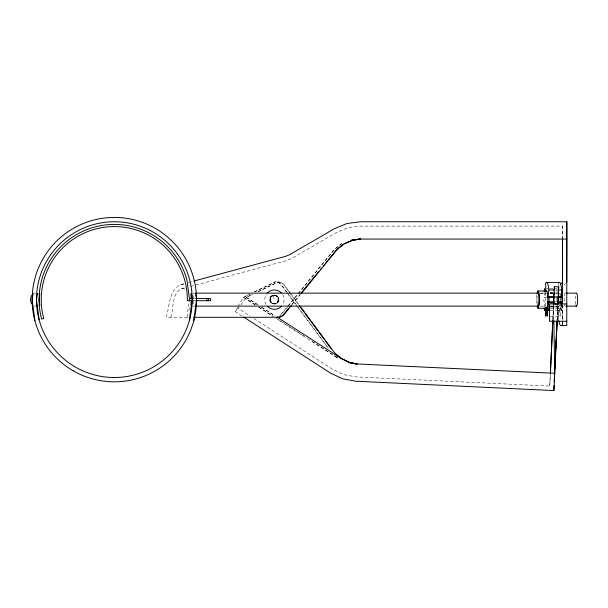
<?xml version="1.0" encoding="UTF-8"?>
<svg xmlns="http://www.w3.org/2000/svg" width="608" height="608" viewBox="0 0 608 608"><rect width="100%" height="100%" fill="white"/><g stroke="black" fill="none" stroke-linecap="round" stroke-linejoin="round"><path stroke-width="0.46" stroke-dasharray="3.04 2.28" d="M562.446 239.066L562.499 226.085L360.263 226.085L347.996 227.711L336.566 232.461L291.772 258.423L286.581 260.581L194.4 285.372M253.924 318.562L332.812 369.421L344.014 374.71L356.182 376.907L549.754 386.042L550.263 373.912M193.564 300.717L193.549 301.31A6.49 1.072 -90 0 1 193.048 305.254M545.748 292.524L545.133 298.726L545.794 306.949M553.06 316.396L553.576 303.932M553.174 313.964L553.523 306.561M552.862 319.61L553.531 304.859L553.842 319.892M557.369 314.959L557.513 311.714M557.164 320.241L557.848 305.087M550.422 373.076L549.754 386.042M557.141 320.044L557.893 304.137M553.569 305.596L553.599 305.034M557.293 316.601L557.323 316.038M552.87 320.158L553.014 317.368M557.126 319.914L557.247 317.566M557.756 306.759L557.536 311.197M559.276 308.286L558.57 316.168L558.448 306.318L550.225 306.318M558.273 284.248L558.25 285.904M536.864 294.508L536.91 305.117M557.057 289.416L557.072 292.045M187.059 317.292L189.073 301.446M189.02 315.491L189.248 313.682M189.711 310.072L190.053 307.359M270.598 298.513L271.031 301.796M544.259 307.169L545.232 302.814M557.49 305.193C556.358 307.99 557.384 315.202 558.448 306.318M550.096 316.19L560.15 316.19L560.272 306.318L548.386 306.402M170.802 317.292C174.207 307.808 170.985 289.416 185.273 287.827M242.045 316.023L235.668 311.912L237.485 307.238M237.903 306.485L243.367 297.289L250.017 294.021M235.554 311.41L237.903 307.899M240.89 305.125L246.179 297.418L252.829 294.15M280.797 314.762L287.348 306.751M287.941 306.022L297.464 294.363M298.064 293.634L334.377 249.204L341.521 243.702L343.178 243.01M287.721 306.751L281.17 314.762A8.649 8.618 -90 0 1 279.391 316.137M288.314 306.022L297.844 294.363M298.437 293.634L334.757 249.204L341.894 243.702M291.772 304.562L300.109 294.363M292.144 304.562L300.481 294.363M239.529 306.85L237.986 308.286L249.934 315.993M564.064 284.878L565.41 283.602M556.86 297.472L556.86 301.796M254.174 291.977L275.363 281.785A8.634 8.611 -87.3 0 1 281.329 284.605L288.048 293.672M255.322 304.996L243.367 297.289L250.42 294.036M254.577 292L275.363 281.785M257.822 291.703L278.175 281.922A8.634 8.611 -87.3 0 1 284.141 284.734L290.297 293.048M257.336 304.616L246.179 297.418L253.232 294.173M258.225 291.718L278.175 281.922M183.829 283.738C168.849 286.839 169.799 305.991 166.273 317.292L190.821 317.292M188.412 282.507L192.987 281.276M190.745 286.36L193.481 285.623M550.065 310.688L561.442 310.65L561.739 308.18L561.237 305.186M181.085 284.476L183.958 284.422M181.617 288.815L184.026 288.701L185.448 289.75M193.086 306.098L194.818 306.075M554.374 296.468L557.118 296.453L555.21 296.446M546.41 288.534L549.153 288.534M550.073 288.534L557.384 288.534M555.317 289.955L557.148 289.955M550.369 292.319L552.193 292.319M32.992 293.147L35.583 293.147M540.497 293.147L546.189 293.147M549.982 293.147L554.724 293.147M555.666 293.147L558.516 293.147L555.765 293.178M539.995 293.178L546.486 293.178M550.202 293.178L554.838 293.178M274.398 295.298A4.332 4.317 -90 0 1 278.145 301.804A4.332 4.317 -90 0 1 270.659 301.804A4.332 4.317 -90 0 1 274.398 295.298L274.778 295.306M546.805 297.472C542.442 294.842 542.442 304.426 546.805 301.796M554.352 297.472L557.293 297.472M191.467 298.551L195.457 298.551M193.048 300.709L195.457 300.717M554.352 301.796L557.977 301.796M33.858 306.12L35.583 306.12M540.497 306.12L546.265 306.09M549.974 306.09L565.159 306.12M550.073 306.949L560.128 306.949M550.134 308.286L559.451 308.286L560.15 316.19M550.225 292.889L554.792 292.927M555.712 292.927L558.448 292.95M193.086 293.162L194.818 293.185M274.064 295.093A4.332 4.317 -87.3 0 1 277.491 301.758A4.332 4.317 -87.3 0 1 270.02 301.408A4.332 4.317 -87.3 0 1 274.064 295.093L274.542 295.116M273.653 303.742L274.14 303.764M246.582 297.441L257.739 304.631M261.729 307.2L275.272 315.932M261.318 307.184L274.869 315.917M243.77 297.304L255.725 305.011M258.909 307.07L273.25 316.32M278.829 319.914L304.334 336.353M312.299 341.491L338.595 358.446M258.506 307.048L272.848 316.297M276.04 318.349L338.192 358.424L334.757 355.513M290.86 293.808L298.703 304.388M288.777 291.521L283.738 284.719A8.634 8.611 -87.3 0 0 277.772 281.899M289.332 292.273L298.855 305.117M288.602 294.432L297.563 306.516M298.125 307.276L329.49 349.592M286.52 292.144L280.919 284.582A8.634 8.611 -87.3 0 0 274.953 281.77M287.082 292.896L296.043 304.988M296.605 305.74L327.963 348.057M561.344 310.665L560.272 306.318M273.281 295.458L274.398 299.63M544.335 292.433L545.216 296.506M564.566 304.22L564.741 305.246A6.49 0.836 90 0 0 565.379 305.908M562.499 226.085L562.552 238.23M193.564 298.551L193.549 297.95A6.49 1.072 -90 0 0 193.048 294.014M562.552 304.889L562.552 319.93M562.446 304.851L562.446 320.332M562.978 319.793A25.939 3.344 -90 0 1 561.853 306.348M558.691 319.793A25.939 3.344 -90 0 1 557.566 306.348M561.29 305.254A6.49 0.836 -90 0 1 560.447 305.246M560.059 301.31A6.49 0.836 -90 0 1 560.059 297.958M564.353 301.31A6.49 0.836 90 0 1 565.379 293.36M575.768 304.22A6.49 1.072 -90 0 1 575.996 294.014M537.396 304.882A6.49 1.072 90 0 1 537.358 294.591M559.474 293.178A6.49 1.072 -90 0 1 560.196 295.549M560.424 298.619A6.49 1.072 -90 0 1 560.432 300.314M560.036 304.676A6.49 1.072 -90 0 1 558.98 305.695M282.804 294.781A9.698 9.698 0 0 1 282.804 304.486M266 304.486A9.698 9.698 0 0 1 267.543 292.775M272.24 303.377A4.324 4.324 0 0 0 278.73 299.63A4.324 4.324 0 0 0 272.24 295.883A4.324 4.324 0 0 0 272.24 303.377M277.841 302.7A4.34 4.324 -90 0 0 275.903 295.442A4.34 4.324 -90 0 0 270.613 300.755A4.34 4.324 -90 0 0 277.841 302.7M277.734 301.766A4.332 4.317 -87.3 0 0 274.307 295.1A4.332 4.317 -87.3 0 0 270.264 301.416A4.332 4.317 -87.3 0 0 277.734 301.766M277.978 301.781A4.332 4.317 -87.3 0 0 274.542 295.116A4.332 4.317 -87.3 0 0 270.499 301.431A4.332 4.317 -87.3 0 0 277.978 301.781"/><path stroke-width="0.91" d="M562.552 239.066L562.552 282.325L560.492 284.24M566.755 282.325L566.823 221.76L360.263 221.76L346.879 223.531L334.408 228.714L289.621 254.676L285.464 256.401L193.906 281.033M544.19 308.195L544.578 310.688L545.292 307.906M243.633 317.049L330.478 373.061L342.699 378.83L355.976 381.231L553.873 390.564L554.055 385.502M191.467 298.551L191.482 297.95A6.49 1.072 -90 0 1 191.756 295.047M208.536 298.551L208.536 300.717M566.823 221.76L566.77 325.576L560.796 325.576A25.939 3.344 -90 0 1 558.828 320.621M537.115 306.318L537.875 308.302L546.79 308.241L547.724 304.752L547.876 296.088A8.717 1.436 90 0 0 545.976 291.673M552.847 320.682L552.55 327.203M556.571 331.687L556.518 332.804M557.08 320.88L557.027 321.997M553.683 303.164L553.766 301.158M555.932 345.245L555.841 347.366M551.122 357.527L551.22 355.178M551.73 344.371L551.532 348.81M554.192 292.357L554.078 294.789M555.438 355.718L555.469 354.928M550.422 373.076L552.816 320.538M554.276 290.358L554.466 286.664M554.207 381.915L554.686 371.549M556.35 336.566L556.495 333.321M556.86 325.759L557.004 322.521M557.886 304.152L558.022 300.914M558.395 293.352L558.532 290.107M557.118 321.184L554.747 373.282L553.858 320.826M551.099 357.975L551.023 359.609M551.243 354.73L551.486 349.775M551.752 343.93L551.996 338.975M553.789 300.709L553.918 298.102M557.103 320.978L554.534 373.274M557.84 304.137L558.699 286.862L554.352 286.664L553.523 303.932L557.893 304.137M555.309 358.69L554.808 368.965M555.818 347.89L555.765 349.007M550.369 373.076L550.977 360.582M552.041 338.002L552.36 330.965M553.934 297.76L554.032 295.762M556.784 327.4L556.814 326.838M558.311 294.994L558.342 294.432M558.509 290.069L558.676 286.862M556.274 338.208L556.305 337.645M552.383 330.516L552.505 328.168M558.266 295.959L558.045 300.39M556.229 339.173L556.008 343.604M556.616 330.714L556.738 328.366M555.712 349.972L555.499 354.411M545.748 307.868L545.771 316.168L546.47 308.286L546.045 307.77M561.055 304.395L560.751 301.796M553.873 390.564L554.77 373.282L356.493 363.926L349.182 362.406L339.408 357.527M39.862 293.679L39.079 299.63L39.862 305.581M189.552 319.785A77.87 77.87 0 0 0 94.179 224.413A77.87 77.87 0 0 0 59.272 354.7A77.87 77.87 0 0 0 189.552 319.785L192.204 299.63L191.155 293.368A6.399 0.828 82.5 0 0 191.155 297.95M193.732 320.91L196.528 299.63L195.487 293.368M560.751 297.472L561.708 291.612L561.579 288.739A17.305 2.858 90 0 0 558.478 283.176M537.122 292.858L537.442 291.673A8.717 1.436 -90 0 1 539.342 296.088L539.19 304.752L538.118 308.286M31.373 295.48L30.4 299.63L31.373 303.78M288.792 308.203L283.434 314.762A8.649 8.618 -90 0 1 279.574 317.004M301.294 292.912L318.562 271.784M320.348 269.602L321.541 268.143M323.327 265.954L324.512 264.503M325.706 263.044L327.492 260.855M328.685 259.403L337.014 249.204L343.444 244.256M291.551 305.292L283.814 314.762A8.649 8.618 -90 0 1 277.719 317.292L193.519 317.292M301.074 293.634L337.394 249.204L344.538 243.702L352.853 240.244L359.814 239.066L566.892 239.066M37.316 306.12L37.506 305.9A6.399 0.828 82.5 0 0 37.628 305.254M549.062 301.796L549.062 297.472M344.158 243.702L352.473 240.244L359.928 239.066M351.941 240.046L360.605 239.066M351.652 240.046L360.719 239.066M546.858 282.424L559.664 282.424M545.748 291.399L545.68 283.176A17.305 2.858 90 0 1 548.781 288.739L548.918 289.955L554.405 289.955M558.06 289.955L561.716 289.955M538.179 290.966L546.714 290.966M195.358 293.147L538.604 293.147M566.101 293.147L576.528 293.147M554.291 296.446L547.892 296.446L548.918 289.955M557.954 296.446L560.698 296.446M547.945 297.472L554.352 297.472M558.007 297.472L561.86 297.472L562.218 299.63L561.86 301.796L558.007 301.796M192.136 298.551L189.369 298.551L189.369 300.709M195.799 298.551L210.626 298.551L210.649 299.63L210.626 300.717L195.799 300.709M192.136 300.709L187.348 300.709L187.348 299.63A73.051 73.051 0 0 0 104.758 227.202A73.051 73.051 0 0 0 43.73 318.539L41.64 319.101A75.217 75.217 0 0 1 94.825 226.974A75.217 75.217 0 0 1 186.952 280.166L189.384 298.551M547.945 301.796L554.352 301.796M566.77 303.939L549.45 303.939L549.465 321.244L566.77 321.244M195.358 306.12L538.604 306.12M566.101 306.12L576.528 306.12M554.298 302.784L547.907 302.754C549.404 304.517 549.168 316.829 547.466 306.402M557.954 302.807L560.698 302.814M350.786 362.968L357.094 363.956M348.422 362.566L357.018 363.956M356.493 363.926L349.6 362.421L341.407 358.576L276.868 316.966M336.194 354.479L341.407 358.576L334.544 352.746L299.82 305.892M191.353 306.12L191.155 305.9A6.399 0.828 -82.5 0 1 191.155 301.31M33.182 293.368L32.133 299.63L34.937 320.91M299.417 305.877L303.894 311.919M305.018 313.432L310.62 320.986M311.737 322.498L317.893 330.813M319.018 332.325L324.619 339.88M325.736 341.392L331.337 348.946M545.3 291.293L544.487 288.549L544.221 291.566M39.117 319.785L36.465 299.63L37.506 293.368A6.399 0.828 -82.5 0 1 37.628 294.014M547.329 306.949L547.352 316.19L546.653 308.286M191.467 300.717L191.482 301.31A6.49 1.072 -90 0 0 191.756 304.22M562.446 239.066L562.446 303.939M562.446 321.244L562.446 325.576M206.819 298.551L206.819 300.709M32.543 293.679L32.543 296.658M32.543 302.609L32.543 305.581M278.836 317.163A8.649 8.618 -90 0 1 277.339 317.292M561.085 293.36A6.49 0.836 -90 0 1 561.678 297.95M561.678 301.31A6.49 0.836 -90 0 1 561.465 304.22M576.255 293.368A6.49 1.072 -90 0 1 577.592 300.481A6.49 1.072 -90 0 1 575.996 305.254M537.86 293.223A6.49 1.072 90 0 1 539.091 300.314A6.49 1.072 90 0 1 537.647 305.695M281.261 306.493A9.698 9.698 0 0 1 267.543 306.493M267.543 292.775A9.698 9.698 0 0 1 281.261 292.775M73.234 370.819A82.194 82.194 0 0 0 196.528 299.63A82.194 82.194 0 0 0 73.234 228.448A82.194 82.194 0 0 0 73.234 370.819"/></g></svg>
